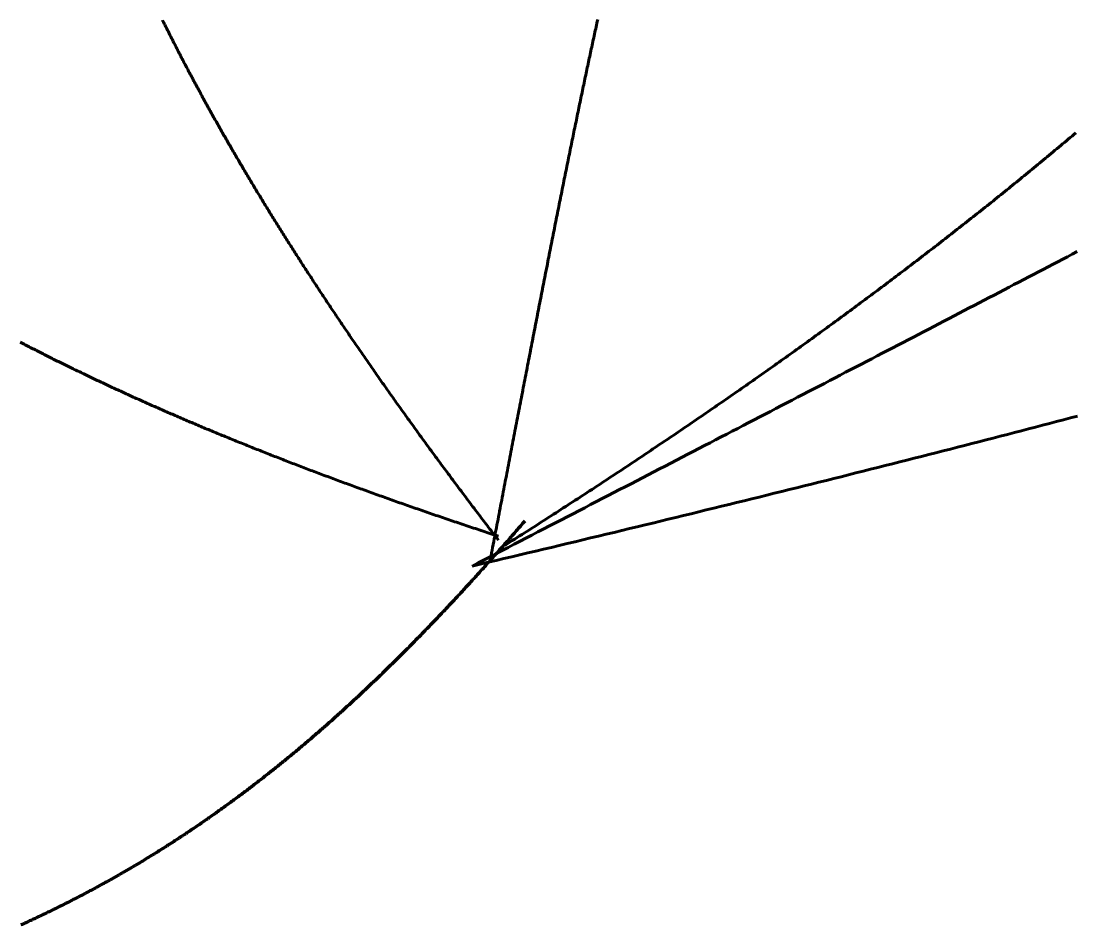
# Model space of a CAD drawing. Header units: millimetres. Extents: x 88 to 97873, y 32 to 55088.
# Drawn here: x 46900.2 to 47131.9, y 3870.2 to 4069.2 of the extents above; entities that cross this region are included whole.
import ezdxf

# ---------------------------------------------------------------- set-up
doc = ezdxf.new("R2010")
doc.units = ezdxf.units.MM
doc.header["$LTSCALE"] = 0.3

msp = doc.modelspace()

# ---------------------------------------------------------------- linework, layer by layer
at = {"lineweight": 60}
for points in [[(47005.29, 3954.91), (47005.01, 3955.27), (47004.74, 3955.62), (47004.47, 3955.98), (47004.2, 3956.33), (47003.92, 3956.68), (47003.65, 3957.04), (47003.38, 3957.39), (47003.11, 3957.74), (47002.84, 3958.1), (47002.57, 3958.45), (47002.31, 3958.8), (47002.04, 3959.15), (47001.77, 3959.51), (47001.5, 3959.86), (47001.24, 3960.21), (47000.97, 3960.56), (47000.71, 3960.91), (47000.44, 3961.26), (47000.18, 3961.61), (46999.91, 3961.96), (46999.65, 3962.31), (46999.38, 3962.66), (46999.12, 3963), (46998.86, 3963.35), (46998.6, 3963.7), (46998.34, 3964.05), (46998.07, 3964.39), (46997.81, 3964.74), (46997.55, 3965.09), (46997.29, 3965.43), (46997.04, 3965.78), (46996.78, 3966.12), (46996.52, 3966.47), (46996.26, 3966.81), (46996, 3967.16), (46995.75, 3967.5), (46995.49, 3967.84), (46995.23, 3968.19), (46994.98, 3968.53), (46994.72, 3968.87), (46994.47, 3969.22), (46994.22, 3969.56), (46993.96, 3969.9), (46993.71, 3970.24), (46993.46, 3970.58), (46993.2, 3970.92), (46992.95, 3971.26), (46992.7, 3971.6), (46992.45, 3971.94), (46992.2, 3972.28), (46991.95, 3972.62), (46991.7, 3972.96), (46991.45, 3973.3), (46991.2, 3973.64), (46990.95, 3973.98), (46990.71, 3974.31), (46990.46, 3974.65), (46990.21, 3974.99), (46989.97, 3975.32), (46989.72, 3975.66), (46989.48, 3976), (46989.23, 3976.33), (46988.99, 3976.67), (46988.74, 3977), (46988.5, 3977.34), (46988.26, 3977.67), (46988.01, 3978.01), (46987.77, 3978.34), (46987.53, 3978.67), (46987.29, 3979.01), (46987.05, 3979.34), (46986.81, 3979.67), (46986.57, 3980), (46986.33, 3980.34), (46986.09, 3980.67), (46985.85, 3981), (46985.61, 3981.33), (46985.37, 3981.66), (46985.14, 3981.99), (46984.9, 3982.32), (46984.66, 3982.65), (46984.43, 3982.98), (46984.19, 3983.31), (46983.96, 3983.64), (46983.72, 3983.97), (46983.49, 3984.29), (46983.25, 3984.62), (46983.02, 3984.95), (46982.79, 3985.28), (46982.55, 3985.6), (46982.32, 3985.93), (46982.09, 3986.26), (46981.86, 3986.58), (46981.63, 3986.91), (46981.4, 3987.23), (46981.17, 3987.56), (46980.94, 3987.88), (46980.71, 3988.21), (46980.48, 3988.53), (46980.25, 3988.85), (46980.03, 3989.18), (46979.8, 3989.5), (46979.57, 3989.82), (46979.34, 3990.15), (46979.12, 3990.47), (46978.89, 3990.79), (46978.67, 3991.11), (46978.44, 3991.43), (46978.22, 3991.76), (46978, 3992.08), (46977.77, 3992.4), (46977.55, 3992.72), (46977.33, 3993.04), (46977.1, 3993.36), (46976.88, 3993.68), (46976.66, 3993.99), (46976.44, 3994.31), (46976.22, 3994.63), (46976, 3994.95), (46975.78, 3995.27), (46975.56, 3995.58), (46975.34, 3995.9), (46975.12, 3996.22), (46974.91, 3996.53), (46974.69, 3996.85), (46974.47, 3997.17), (46974.26, 3997.48), (46974.04, 3997.8), (46973.82, 3998.11), (46973.61, 3998.43), (46973.39, 3998.74), (46973.18, 3999.06), (46972.97, 3999.37), (46972.75, 3999.68), (46972.54, 4000), (46972.33, 4000.31), (46972.11, 4000.62), (46971.9, 4000.93), (46971.69, 4001.25), (46971.48, 4001.56), (46971.27, 4001.87), (46971.06, 4002.18), (46970.85, 4002.49), (46970.64, 4002.8), (46970.43, 4003.11), (46970.22, 4003.42), (46970.01, 4003.73), (46969.8, 4004.04), (46969.6, 4004.35), (46969.39, 4004.66), (46969.18, 4004.97), (46968.98, 4005.28), (46968.77, 4005.58), (46968.57, 4005.89), (46968.36, 4006.2), (46968.16, 4006.51), (46967.95, 4006.81), (46967.75, 4007.12), (46967.55, 4007.43), (46967.34, 4007.73), (46967.14, 4008.04), (46966.94, 4008.34), (46966.74, 4008.65), (46966.54, 4008.95), (46966.33, 4009.26), (46966.13, 4009.56), (46965.93, 4009.86), (46965.73, 4010.17), (46965.54, 4010.47), (46965.34, 4010.77), (46965.14, 4011.08), (46964.94, 4011.38), (46964.74, 4011.68), (46964.54, 4011.98), (46964.35, 4012.29), (46964.15, 4012.59), (46963.96, 4012.89), (46963.76, 4013.19), (46963.56, 4013.49), (46963.37, 4013.79), (46963.18, 4014.09), (46962.98, 4014.39), (46962.79, 4014.69), (46962.59, 4014.99), (46962.4, 4015.28), (46962.21, 4015.58), (46962.02, 4015.88), (46961.83, 4016.18), (46961.63, 4016.48), (46961.44, 4016.77), (46961.25, 4017.07), (46961.06, 4017.37), (46960.87, 4017.66), (46960.68, 4017.96), (46960.5, 4018.26), (46960.31, 4018.55), (46960.12, 4018.85), (46959.93, 4019.14), (46959.74, 4019.44), (46959.56, 4019.73), (46959.37, 4020.03), (46959.18, 4020.32), (46959, 4020.61), (46958.81, 4020.91), (46958.63, 4021.2), (46958.44, 4021.49), (46958.26, 4021.79), (46958.08, 4022.08), (46957.89, 4022.37), (46957.71, 4022.66), (46957.53, 4022.95), (46957.34, 4023.24), (46957.16, 4023.53), (46956.98, 4023.83), (46956.8, 4024.12), (46956.62, 4024.41), (46956.44, 4024.7), (46956.26, 4024.98), (46956.08, 4025.27), (46955.9, 4025.56), (46955.72, 4025.85), (46955.54, 4026.14), (46955.36, 4026.43), (46955.19, 4026.72), (46955.01, 4027), (46954.83, 4027.29), (46954.66, 4027.58), (46954.48, 4027.87), (46954.3, 4028.15), (46954.13, 4028.44), (46953.95, 4028.72), (46953.78, 4029.01), (46953.6, 4029.29), (46953.43, 4029.58), (46953.26, 4029.86), (46953.08, 4030.15), (46952.91, 4030.43), (46952.74, 4030.72), (46952.57, 4031), (46952.4, 4031.29), (46952.22, 4031.57), (46952.05, 4031.85), (46951.88, 4032.13), (46951.71, 4032.42), (46951.54, 4032.7), (46951.37, 4032.98), (46951.2, 4033.26), (46951.04, 4033.54), (46950.87, 4033.83), (46950.7, 4034.11), (46950.53, 4034.39), (46950.36, 4034.67), (46950.2, 4034.95), (46950.03, 4035.23), (46949.86, 4035.51), (46949.7, 4035.79), (46949.53, 4036.06), (46949.37, 4036.34), (46949.2, 4036.62), (46949.04, 4036.9), (46948.88, 4037.18), (46948.71, 4037.46), (46948.55, 4037.73), (46948.39, 4038.01), (46948.22, 4038.29), (46948.06, 4038.56), (46947.9, 4038.84), (46947.74, 4039.12), (46947.58, 4039.39), (46947.42, 4039.67), (46947.26, 4039.94), (46947.1, 4040.22), (46946.94, 4040.49), (46946.78, 4040.77), (46946.62, 4041.04), (46946.46, 4041.32), (46946.3, 4041.59), (46946.14, 4041.86), (46945.99, 4042.14), (46945.83, 4042.41), (46945.67, 4042.68), (46945.52, 4042.96), (46945.36, 4043.23), (46945.21, 4043.5), (46945.05, 4043.77), (46944.89, 4044.04), (46944.74, 4044.31), (46944.59, 4044.58), (46944.43, 4044.86), (46944.28, 4045.13), (46944.13, 4045.4), (46943.97, 4045.67), (46943.82, 4045.94), (46943.67, 4046.21), (46943.52, 4046.47), (46943.36, 4046.74), (46943.21, 4047.01), (46943.06, 4047.28), (46942.91, 4047.55), (46942.76, 4047.82), (46942.61, 4048.08), (46942.46, 4048.35), (46942.31, 4048.62), (46942.17, 4048.89), (46942.02, 4049.15), (46941.87, 4049.42), (46941.72, 4049.69), (46941.57, 4049.95), (46941.43, 4050.22), (46941.28, 4050.48), (46941.13, 4050.75), (46940.99, 4051.01), (46940.84, 4051.28), (46940.7, 4051.54), (46940.55, 4051.81), (46940.41, 4052.07), (46940.26, 4052.33), (46940.12, 4052.6), (46939.98, 4052.86), (46939.83, 4053.12), (46939.69, 4053.39), (46939.55, 4053.65), (46939.41, 4053.91), (46939.26, 4054.17), (46939.12, 4054.43), (46938.98, 4054.7), (46938.84, 4054.96), (46938.7, 4055.22), (46938.56, 4055.48), (46938.42, 4055.74), (46938.28, 4056), (46938.14, 4056.26), (46938, 4056.52), (46937.86, 4056.78), (46937.73, 4057.04), (46937.59, 4057.3), (46937.45, 4057.56), (46937.31, 4057.82), (46937.18, 4058.07), (46937.04, 4058.33), (46936.9, 4058.59), (46936.77, 4058.85), (46936.63, 4059.1), (46936.5, 4059.36), (46936.36, 4059.62), (46936.23, 4059.88), (46936.09, 4060.13), (46935.96, 4060.39), (46935.83, 4060.64), (46935.69, 4060.9), (46935.56, 4061.15), (46935.43, 4061.41), (46935.29, 4061.67), (46935.16, 4061.92), (46935.03, 4062.17), (46934.9, 4062.43), (46934.77, 4062.68), (46934.64, 4062.94), (46934.51, 4063.19), (46934.38, 4063.44), (46934.25, 4063.7), (46934.12, 4063.95), (46933.99, 4064.2), (46933.86, 4064.45), (46933.73, 4064.71), (46933.6, 4064.96), (46933.48, 4065.21), (46933.35, 4065.46), (46933.22, 4065.71), (46933.09, 4065.96), (46932.97, 4066.21), (46932.84, 4066.47), (46932.72, 4066.72), (46932.59, 4066.97), (46932.47, 4067.22), (46932.34, 4067.47), (46932.22, 4067.71), (46932.09, 4067.96), (46931.97, 4068.21), (46931.84, 4068.46), (46931.72, 4068.71), (46931.6, 4068.96), (46931.47, 4069.21), (46931.35, 4069.45)], [(47005.29, 3955.79), (47004.86, 3955.93), (47004.44, 3956.07), (47004.01, 3956.21), (47003.59, 3956.35), (47003.16, 3956.49), (47002.74, 3956.63), (47002.32, 3956.77), (47001.9, 3956.91), (47001.47, 3957.05), (47001.05, 3957.19), (47000.63, 3957.33), (47000.21, 3957.47), (46999.79, 3957.61), (46999.38, 3957.75), (46998.96, 3957.89), (46998.54, 3958.03), (46998.12, 3958.17), (46997.71, 3958.31), (46997.29, 3958.45), (46996.88, 3958.59), (46996.46, 3958.73), (46996.05, 3958.87), (46995.63, 3959.01), (46995.22, 3959.15), (46994.81, 3959.29), (46994.4, 3959.43), (46993.99, 3959.57), (46993.58, 3959.71), (46993.17, 3959.85), (46992.76, 3959.98), (46992.35, 3960.12), (46991.94, 3960.26), (46991.53, 3960.4), (46991.12, 3960.54), (46990.72, 3960.68), (46990.31, 3960.82), (46989.91, 3960.96), (46989.5, 3961.1), (46989.1, 3961.24), (46988.69, 3961.38), (46988.29, 3961.52), (46987.89, 3961.66), (46987.49, 3961.8), (46987.08, 3961.94), (46986.68, 3962.08), (46986.28, 3962.22), (46985.88, 3962.36), (46985.48, 3962.5), (46985.08, 3962.64), (46984.69, 3962.78), (46984.29, 3962.92), (46983.89, 3963.06), (46983.5, 3963.19), (46983.1, 3963.33), (46982.7, 3963.47), (46982.31, 3963.61), (46981.92, 3963.75), (46981.52, 3963.89), (46981.13, 3964.03), (46980.74, 3964.17), (46980.34, 3964.31), (46979.95, 3964.45), (46979.56, 3964.59), (46979.17, 3964.73), (46978.78, 3964.87), (46978.39, 3965.01), (46978, 3965.15), (46977.61, 3965.29), (46977.23, 3965.43), (46976.84, 3965.57), (46976.45, 3965.71), (46976.07, 3965.85), (46975.68, 3965.99), (46975.3, 3966.13), (46974.91, 3966.26), (46974.53, 3966.4), (46974.14, 3966.54), (46973.76, 3966.68), (46973.38, 3966.82), (46973, 3966.96), (46972.62, 3967.1), (46972.24, 3967.24), (46971.86, 3967.38), (46971.48, 3967.52), (46971.1, 3967.66), (46970.72, 3967.8), (46970.34, 3967.94), (46969.96, 3968.08), (46969.59, 3968.22), (46969.21, 3968.36), (46968.83, 3968.5), (46968.46, 3968.64), (46968.08, 3968.78), (46967.71, 3968.92), (46967.34, 3969.06), (46966.96, 3969.2), (46966.59, 3969.34), (46966.22, 3969.48), (46965.85, 3969.62), (46965.48, 3969.75), (46965.1, 3969.89), (46964.73, 3970.03), (46964.37, 3970.17), (46964, 3970.31), (46963.63, 3970.45), (46963.26, 3970.59), (46962.89, 3970.73), (46962.53, 3970.87), (46962.16, 3971.01), (46961.79, 3971.15), (46961.43, 3971.29), (46961.06, 3971.43), (46960.7, 3971.57), (46960.34, 3971.71), (46959.97, 3971.85), (46959.61, 3971.99), (46959.25, 3972.13), (46958.89, 3972.27), (46958.53, 3972.41), (46958.16, 3972.55), (46957.8, 3972.69), (46957.45, 3972.83), (46957.09, 3972.97), (46956.73, 3973.11), (46956.37, 3973.25), (46956.01, 3973.39), (46955.66, 3973.53), (46955.3, 3973.67), (46954.94, 3973.81), (46954.59, 3973.95), (46954.23, 3974.09), (46953.88, 3974.23), (46953.52, 3974.37), (46953.17, 3974.51), (46952.82, 3974.65), (46952.47, 3974.79), (46952.11, 3974.93), (46951.76, 3975.07), (46951.41, 3975.21), (46951.06, 3975.35), (46950.71, 3975.49), (46950.36, 3975.63), (46950.01, 3975.77), (46949.66, 3975.91), (46949.32, 3976.05), (46948.97, 3976.19), (46948.62, 3976.33), (46948.28, 3976.47), (46947.93, 3976.61), (46947.59, 3976.75), (46947.24, 3976.89), (46946.9, 3977.03), (46946.55, 3977.17), (46946.21, 3977.31), (46945.87, 3977.45), (46945.52, 3977.59), (46945.18, 3977.73), (46944.84, 3977.87), (46944.5, 3978.01), (46944.16, 3978.15), (46943.82, 3978.29), (46943.48, 3978.43), (46943.14, 3978.57), (46942.8, 3978.71), (46942.47, 3978.85), (46942.13, 3978.99), (46941.79, 3979.13), (46941.46, 3979.27), (46941.12, 3979.41), (46940.78, 3979.55), (46940.45, 3979.69), (46940.12, 3979.83), (46939.78, 3979.97), (46939.45, 3980.11), (46939.12, 3980.25), (46938.78, 3980.39), (46938.45, 3980.53), (46938.12, 3980.67), (46937.79, 3980.81), (46937.46, 3980.95), (46937.13, 3981.09), (46936.8, 3981.23), (46936.47, 3981.37), (46936.14, 3981.52), (46935.81, 3981.66), (46935.49, 3981.8), (46935.16, 3981.94), (46934.83, 3982.08), (46934.51, 3982.22), (46934.18, 3982.36), (46933.86, 3982.5), (46933.53, 3982.64), (46933.21, 3982.78), (46932.88, 3982.92), (46932.56, 3983.06), (46932.24, 3983.2), (46931.91, 3983.34), (46931.59, 3983.48), (46931.27, 3983.62), (46930.95, 3983.77), (46930.63, 3983.91), (46930.31, 3984.05), (46929.99, 3984.19), (46929.67, 3984.33), (46929.35, 3984.47), (46929.04, 3984.61), (46928.72, 3984.75), (46928.4, 3984.89), (46928.08, 3985.03), (46927.77, 3985.17), (46927.45, 3985.32), (46927.14, 3985.46), (46926.82, 3985.6), (46926.51, 3985.74), (46926.19, 3985.88), (46925.88, 3986.02), (46925.57, 3986.16), (46925.26, 3986.3), (46924.94, 3986.44), (46924.63, 3986.58), (46924.32, 3986.73), (46924.01, 3986.87), (46923.7, 3987.01), (46923.39, 3987.15), (46923.08, 3987.29), (46922.77, 3987.43), (46922.47, 3987.57), (46922.16, 3987.71), (46921.85, 3987.86), (46921.54, 3988), (46921.24, 3988.14), (46920.93, 3988.28), (46920.63, 3988.42), (46920.32, 3988.56), (46920.02, 3988.7), (46919.71, 3988.85), (46919.41, 3988.99), (46919.1, 3989.13), (46918.8, 3989.27), (46918.5, 3989.41), (46918.2, 3989.55), (46917.9, 3989.7), (46917.6, 3989.84), (46917.3, 3989.98), (46917, 3990.12), (46916.7, 3990.26), (46916.4, 3990.4), (46916.1, 3990.55), (46915.8, 3990.69), (46915.5, 3990.83), (46915.2, 3990.97), (46914.91, 3991.11), (46914.61, 3991.25), (46914.32, 3991.4), (46914.02, 3991.54), (46913.72, 3991.68), (46913.43, 3991.82), (46913.14, 3991.96), (46912.84, 3992.11), (46912.55, 3992.25), (46912.26, 3992.39), (46911.96, 3992.53), (46911.67, 3992.67), (46911.38, 3992.82), (46911.09, 3992.96), (46910.8, 3993.1), (46910.51, 3993.24), (46910.22, 3993.39), (46909.93, 3993.53), (46909.64, 3993.67), (46909.35, 3993.81), (46909.06, 3993.96), (46908.78, 3994.1), (46908.49, 3994.24), (46908.2, 3994.38), (46907.92, 3994.52), (46907.63, 3994.67), (46907.34, 3994.81), (46907.06, 3994.95), (46906.77, 3995.09), (46906.49, 3995.24), (46906.21, 3995.38), (46905.92, 3995.52), (46905.64, 3995.67), (46905.36, 3995.81), (46905.08, 3995.95), (46904.79, 3996.09), (46904.51, 3996.24), (46904.23, 3996.38), (46903.95, 3996.52), (46903.67, 3996.67), (46903.39, 3996.81), (46903.11, 3996.95), (46902.84, 3997.09), (46902.56, 3997.24), (46902.28, 3997.38), (46902, 3997.52), (46901.73, 3997.67), (46901.45, 3997.81), (46901.17, 3997.95), (46900.9, 3998.1), (46900.62, 3998.24), (46900.35, 3998.38), (46900.07, 3998.53)]]:
    msp.add_lwpolyline(points, dxfattribs=at)
at = {"color": 1, "lineweight": 60}
msp.add_lwpolyline([(47027.11, 4069.53), (47027.02, 4069.13), (47026.93, 4068.73), (47026.85, 4068.34), (47026.76, 4067.94), (47026.67, 4067.54), (47026.58, 4067.14), (47026.5, 4066.74), (47026.41, 4066.33), (47026.32, 4065.93), (47026.24, 4065.53), (47026.15, 4065.12), (47026.06, 4064.72), (47025.97, 4064.31), (47025.89, 4063.91), (47025.8, 4063.5), (47025.71, 4063.09), (47025.62, 4062.68), (47025.54, 4062.28), (47025.45, 4061.87), (47025.36, 4061.45), (47025.27, 4061.04), (47025.18, 4060.63), (47025.1, 4060.22), (47025.01, 4059.81), (47024.92, 4059.39), (47024.83, 4058.98), (47024.74, 4058.56), (47024.66, 4058.14), (47024.57, 4057.73), (47024.48, 4057.31), (47024.39, 4056.89), (47024.3, 4056.47), (47024.21, 4056.05), (47024.12, 4055.63), (47024.04, 4055.21), (47023.95, 4054.78), (47023.86, 4054.36), (47023.77, 4053.94), (47023.68, 4053.51), (47023.59, 4053.09), (47023.5, 4052.66), (47023.41, 4052.23), (47023.32, 4051.8), (47023.23, 4051.37), (47023.14, 4050.94), (47023.06, 4050.51), (47022.97, 4050.08), (47022.88, 4049.65), (47022.79, 4049.22), (47022.7, 4048.78), (47022.61, 4048.35), (47022.52, 4047.91), (47022.43, 4047.48), (47022.34, 4047.04), (47022.25, 4046.6), (47022.16, 4046.17), (47022.06, 4045.73), (47021.97, 4045.29), (47021.88, 4044.84), (47021.79, 4044.4), (47021.7, 4043.96), (47021.61, 4043.52), (47021.52, 4043.07), (47021.43, 4042.63), (47021.34, 4042.18), (47021.25, 4041.73), (47021.16, 4041.29), (47021.06, 4040.84), (47020.97, 4040.39), (47020.88, 4039.94), (47020.79, 4039.49), (47020.7, 4039.03), (47020.6, 4038.58), (47020.51, 4038.13), (47020.42, 4037.67), (47020.33, 4037.22), (47020.24, 4036.76), (47020.14, 4036.3), (47020.05, 4035.85), (47019.96, 4035.39), (47019.87, 4034.93), (47019.77, 4034.47), (47019.68, 4034), (47019.59, 4033.54), (47019.49, 4033.08), (47019.4, 4032.61), (47019.31, 4032.15), (47019.21, 4031.68), (47019.12, 4031.21), (47019.02, 4030.75), (47018.93, 4030.28), (47018.84, 4029.81), (47018.74, 4029.34), (47018.65, 4028.87), (47018.55, 4028.39), (47018.46, 4027.92), (47018.36, 4027.45), (47018.27, 4026.97), (47018.17, 4026.49), (47018.08, 4026.02), (47017.98, 4025.54), (47017.89, 4025.06), (47017.79, 4024.58), (47017.7, 4024.1), (47017.6, 4023.62), (47017.51, 4023.14), (47017.41, 4022.65), (47017.32, 4022.17), (47017.22, 4021.68), (47017.12, 4021.2), (47017.03, 4020.71), (47016.93, 4020.22), (47016.83, 4019.73), (47016.74, 4019.24), (47016.64, 4018.75), (47016.54, 4018.26), (47016.44, 4017.76), (47016.35, 4017.27), (47016.25, 4016.77), (47016.15, 4016.28), (47016.05, 4015.78), (47015.96, 4015.28), (47015.86, 4014.78), (47015.76, 4014.28), (47015.66, 4013.78), (47015.56, 4013.28), (47015.46, 4012.78), (47015.37, 4012.27), (47015.27, 4011.77), (47015.17, 4011.26), (47015.07, 4010.76), (47014.97, 4010.25), (47014.87, 4009.74), (47014.77, 4009.23), (47014.67, 4008.72), (47014.57, 4008.21), (47014.47, 4007.69), (47014.37, 4007.18), (47014.27, 4006.66), (47014.17, 4006.15), (47014.07, 4005.63), (47013.97, 4005.11), (47013.86, 4004.59), (47013.76, 4004.07), (47013.66, 4003.55), (47013.56, 4003.03), (47013.46, 4002.51), (47013.36, 4001.98), (47013.25, 4001.46), (47013.15, 4000.93), (47013.05, 4000.4), (47012.95, 3999.88), (47012.84, 3999.35), (47012.74, 3998.81), (47012.64, 3998.28), (47012.53, 3997.75), (47012.43, 3997.22), (47012.33, 3996.68), (47012.22, 3996.15), (47012.12, 3995.61), (47012.01, 3995.07), (47011.91, 3994.53), (47011.81, 3993.99), (47011.7, 3993.45), (47011.6, 3992.91), (47011.49, 3992.36), (47011.39, 3991.82), (47011.28, 3991.27), (47011.17, 3990.73), (47011.07, 3990.18), (47010.96, 3989.63), (47010.86, 3989.08), (47010.75, 3988.53), (47010.64, 3987.98), (47010.54, 3987.42), (47010.43, 3986.87), (47010.32, 3986.31), (47010.22, 3985.76), (47010.11, 3985.2), (47010, 3984.64), (47009.89, 3984.08), (47009.78, 3983.52), (47009.68, 3982.96), (47009.57, 3982.4), (47009.46, 3981.83), (47009.35, 3981.27), (47009.24, 3980.7), (47009.13, 3980.13), (47009.02, 3979.56), (47008.91, 3978.99), (47008.8, 3978.42), (47008.69, 3977.85), (47008.58, 3977.27), (47008.47, 3976.7), (47008.36, 3976.12), (47008.25, 3975.55), (47008.14, 3974.97), (47008.03, 3974.39), (47007.92, 3973.81), (47007.81, 3973.23), (47007.69, 3972.64), (47007.58, 3972.06), (47007.47, 3971.48), (47007.36, 3970.89), (47007.24, 3970.3), (47007.13, 3969.71), (47007.02, 3969.12), (47006.9, 3968.53), (47006.79, 3967.94), (47006.68, 3967.35), (47006.56, 3966.75), (47006.45, 3966.16), (47006.33, 3965.56), (47006.22, 3964.96), (47006.1, 3964.36), (47005.99, 3963.76), (47005.87, 3963.16), (47005.76, 3962.56), (47005.64, 3961.95), (47005.53, 3961.35), (47005.41, 3960.74), (47005.29, 3960.13), (47005.18, 3959.52), (47005.06, 3958.91), (47004.94, 3958.3), (47004.83, 3957.69), (47004.71, 3957.07), (47004.59, 3956.46), (47004.47, 3955.84), (47004.35, 3955.22), (47004.23, 3954.61), (47004.12, 3953.99), (47004, 3953.36), (47003.88, 3952.74), (47003.76, 3952.12), (47003.64, 3951.49)], dxfattribs=at)
at = {"color": 30, "lineweight": 60}
msp.add_lwpolyline([(47132.3, 4044.61), (47131.89, 4044.26), (47131.47, 4043.91), (47131.06, 4043.56), (47130.64, 4043.21), (47130.23, 4042.86), (47129.81, 4042.51), (47129.39, 4042.16), (47128.98, 4041.81), (47128.56, 4041.46), (47128.14, 4041.11), (47127.72, 4040.76), (47127.3, 4040.41), (47126.88, 4040.06), (47126.46, 4039.71), (47126.04, 4039.36), (47125.62, 4039.01), (47125.2, 4038.66), (47124.78, 4038.31), (47124.35, 4037.96), (47123.93, 4037.61), (47123.51, 4037.26), (47123.08, 4036.91), (47122.66, 4036.56), (47122.24, 4036.22), (47121.81, 4035.87), (47121.39, 4035.52), (47120.96, 4035.17), (47120.53, 4034.82), (47120.11, 4034.47), (47119.68, 4034.12), (47119.25, 4033.78), (47118.82, 4033.43), (47118.4, 4033.08), (47117.97, 4032.73), (47117.54, 4032.38), (47117.11, 4032.04), (47116.68, 4031.69), (47116.25, 4031.34), (47115.82, 4030.99), (47115.38, 4030.65), (47114.95, 4030.3), (47114.52, 4029.95), (47114.09, 4029.6), (47113.65, 4029.26), (47113.22, 4028.91), (47112.79, 4028.56), (47112.35, 4028.22), (47111.92, 4027.87), (47111.48, 4027.52), (47111.04, 4027.18), (47110.61, 4026.83), (47110.17, 4026.48), (47109.73, 4026.14), (47109.3, 4025.79), (47108.86, 4025.44), (47108.42, 4025.1), (47107.98, 4024.75), (47107.54, 4024.4), (47107.1, 4024.06), (47106.66, 4023.71), (47106.22, 4023.37), (47105.78, 4023.02), (47105.34, 4022.67), (47104.89, 4022.33), (47104.45, 4021.98), (47104.01, 4021.64), (47103.56, 4021.29), (47103.12, 4020.95), (47102.67, 4020.6), (47102.23, 4020.26), (47101.78, 4019.91), (47101.34, 4019.57), (47100.89, 4019.22), (47100.44, 4018.88), (47100, 4018.53), (47099.55, 4018.18), (47099.1, 4017.84), (47098.65, 4017.5), (47098.2, 4017.15), (47097.75, 4016.81), (47097.3, 4016.46), (47096.85, 4016.12), (47096.4, 4015.77), (47095.95, 4015.43), (47095.5, 4015.08), (47095.04, 4014.74), (47094.59, 4014.39), (47094.14, 4014.05), (47093.68, 4013.7), (47093.23, 4013.36), (47092.77, 4013.02), (47092.32, 4012.67), (47091.86, 4012.33), (47091.41, 4011.98), (47090.95, 4011.64), (47090.49, 4011.3), (47090.04, 4010.95), (47089.58, 4010.61), (47089.12, 4010.26), (47088.66, 4009.92), (47088.2, 4009.58), (47087.74, 4009.23), (47087.28, 4008.89), (47086.82, 4008.55), (47086.36, 4008.2), (47085.9, 4007.86), (47085.43, 4007.52), (47084.97, 4007.17), (47084.51, 4006.83), (47084.04, 4006.49), (47083.58, 4006.14), (47083.11, 4005.8), (47082.65, 4005.46), (47082.18, 4005.11), (47081.72, 4004.77), (47081.25, 4004.43), (47080.78, 4004.08), (47080.32, 4003.74), (47079.85, 4003.4), (47079.38, 4003.05), (47078.91, 4002.71), (47078.44, 4002.37), (47077.97, 4002.03), (47077.5, 4001.68), (47077.03, 4001.34), (47076.56, 4001), (47076.08, 4000.65), (47075.61, 4000.31), (47075.14, 3999.97), (47074.67, 3999.63), (47074.19, 3999.28), (47073.72, 3998.94), (47073.24, 3998.6), (47072.77, 3998.26), (47072.29, 3997.91), (47071.82, 3997.57), (47071.34, 3997.23), (47070.86, 3996.89), (47070.38, 3996.54), (47069.91, 3996.2), (47069.43, 3995.86), (47068.95, 3995.52), (47068.47, 3995.18), (47067.99, 3994.83), (47067.51, 3994.49), (47067.03, 3994.15), (47066.54, 3993.81), (47066.06, 3993.47), (47065.58, 3993.12), (47065.1, 3992.78), (47064.61, 3992.44), (47064.13, 3992.1), (47063.64, 3991.75), (47063.16, 3991.41), (47062.67, 3991.07), (47062.19, 3990.73), (47061.7, 3990.39), (47061.21, 3990.05), (47060.73, 3989.7), (47060.24, 3989.36), (47059.75, 3989.02), (47059.26, 3988.68), (47058.77, 3988.34), (47058.28, 3987.99), (47057.79, 3987.65), (47057.3, 3987.31), (47056.81, 3986.97), (47056.31, 3986.63), (47055.82, 3986.29), (47055.33, 3985.94), (47054.83, 3985.6), (47054.34, 3985.26), (47053.85, 3984.92), (47053.35, 3984.58), (47052.86, 3984.23), (47052.36, 3983.89), (47051.86, 3983.55), (47051.37, 3983.21), (47050.87, 3982.87), (47050.37, 3982.53), (47049.87, 3982.18), (47049.37, 3981.84), (47048.87, 3981.5), (47048.37, 3981.16), (47047.87, 3980.82), (47047.37, 3980.48), (47046.87, 3980.13), (47046.37, 3979.79), (47045.86, 3979.45), (47045.36, 3979.11), (47044.86, 3978.77), (47044.35, 3978.43), (47043.85, 3978.09), (47043.34, 3977.74), (47042.84, 3977.4), (47042.33, 3977.06), (47041.82, 3976.72), (47041.32, 3976.38), (47040.81, 3976.04), (47040.3, 3975.69), (47039.79, 3975.35), (47039.28, 3975.01), (47038.77, 3974.67), (47038.26, 3974.33), (47037.75, 3973.99), (47037.24, 3973.64), (47036.73, 3973.3), (47036.22, 3972.96), (47035.7, 3972.62), (47035.19, 3972.28), (47034.68, 3971.94), (47034.16, 3971.59), (47033.65, 3971.25), (47033.13, 3970.91), (47032.61, 3970.57), (47032.1, 3970.23), (47031.58, 3969.89), (47031.06, 3969.54), (47030.55, 3969.2), (47030.03, 3968.86), (47029.51, 3968.52), (47028.99, 3968.18), (47028.47, 3967.83), (47027.95, 3967.49), (47027.43, 3967.15), (47026.9, 3966.81), (47026.38, 3966.47), (47025.86, 3966.12), (47025.34, 3965.78), (47024.81, 3965.44), (47024.29, 3965.1), (47023.76, 3964.76), (47023.24, 3964.41), (47022.71, 3964.07), (47022.18, 3963.73), (47021.66, 3963.39), (47021.13, 3963.05), (47020.6, 3962.7), (47020.07, 3962.36), (47019.54, 3962.02), (47019.01, 3961.68), (47018.48, 3961.34), (47017.95, 3960.99), (47017.42, 3960.65), (47016.89, 3960.31), (47016.36, 3959.97), (47015.82, 3959.62), (47015.29, 3959.28), (47014.76, 3958.94), (47014.22, 3958.6), (47013.69, 3958.25), (47013.15, 3957.91), (47012.62, 3957.57), (47012.08, 3957.23), (47011.54, 3956.88), (47011.01, 3956.54), (47010.47, 3956.2), (47009.93, 3955.86), (47009.39, 3955.51), (47008.85, 3955.17), (47008.31, 3954.83), (47007.77, 3954.49), (47007.23, 3954.14), (47006.68, 3953.8)], dxfattribs=at)
at = {"color": 116, "lineweight": 60, "true_color": 0x136734}
msp.add_lwpolyline([(46999.46, 3949.23), (47000.79, 3949.92), (47002.12, 3950.61), (47003.44, 3951.29), (47004.76, 3951.98), (47006.08, 3952.66), (47007.4, 3953.35), (47008.71, 3954.03), (47010.02, 3954.71), (47011.33, 3955.39), (47012.64, 3956.06), (47013.94, 3956.74), (47015.24, 3957.41), (47016.54, 3958.09), (47017.84, 3958.76), (47019.13, 3959.43), (47020.42, 3960.1), (47021.71, 3960.76), (47022.99, 3961.43), (47024.27, 3962.09), (47025.55, 3962.76), (47026.83, 3963.42), (47028.1, 3964.08), (47029.38, 3964.74), (47030.64, 3965.4), (47031.91, 3966.06), (47033.17, 3966.71), (47034.44, 3967.37), (47035.7, 3968.02), (47036.95, 3968.67), (47038.21, 3969.32), (47039.46, 3969.97), (47040.71, 3970.62), (47041.95, 3971.26), (47043.19, 3971.91), (47044.44, 3972.55), (47045.67, 3973.2), (47046.91, 3973.84), (47048.14, 3974.48), (47049.37, 3975.12), (47050.6, 3975.75), (47051.83, 3976.39), (47053.05, 3977.03), (47054.27, 3977.66), (47055.49, 3978.29), (47056.71, 3978.92), (47057.92, 3979.55), (47059.13, 3980.18), (47060.34, 3980.81), (47061.54, 3981.43), (47062.75, 3982.06), (47063.95, 3982.68), (47065.15, 3983.3), (47066.34, 3983.93), (47067.53, 3984.55), (47068.72, 3985.16), (47069.91, 3985.78), (47071.1, 3986.4), (47072.28, 3987.01), (47073.46, 3987.63), (47074.64, 3988.24), (47075.82, 3988.85), (47076.99, 3989.46), (47078.16, 3990.07), (47079.33, 3990.68), (47080.49, 3991.28), (47081.66, 3991.89), (47082.82, 3992.49), (47083.98, 3993.09), (47085.13, 3993.69), (47086.29, 3994.29), (47087.44, 3994.89), (47088.59, 3995.49), (47089.73, 3996.09), (47090.88, 3996.68), (47092.02, 3997.28), (47093.16, 3997.87), (47094.3, 3998.46), (47095.43, 3999.05), (47096.56, 3999.64), (47097.69, 4000.23), (47098.82, 4000.82), (47099.94, 4001.4), (47101.07, 4001.99), (47102.19, 4002.57), (47103.3, 4003.15), (47104.42, 4003.74), (47105.53, 4004.32), (47106.64, 4004.89), (47107.75, 4005.47), (47108.86, 4006.05), (47109.96, 4006.62), (47111.06, 4007.2), (47112.16, 4007.77), (47113.26, 4008.34), (47114.35, 4008.91), (47115.44, 4009.48), (47116.53, 4010.05), (47117.62, 4010.62), (47118.7, 4011.19), (47119.78, 4011.75), (47120.86, 4012.31), (47121.94, 4012.88), (47123.02, 4013.44), (47124.09, 4014), (47125.16, 4014.56), (47126.23, 4015.12), (47127.29, 4015.68), (47128.36, 4016.23), (47129.42, 4016.79), (47130.48, 4017.34), (47131.53, 4017.89), (47132.59, 4018.45)], dxfattribs=at)
at = {"color": 5, "lineweight": 60}
msp.add_lwpolyline([(47132.69, 3982.25), (47131.16, 3981.84), (47129.62, 3981.44), (47128.09, 3981.04), (47126.55, 3980.64), (47125, 3980.24), (47123.46, 3979.83), (47121.91, 3979.43), (47120.36, 3979.03), (47118.81, 3978.62), (47117.25, 3978.22), (47115.69, 3977.82), (47114.13, 3977.41), (47112.56, 3977.01), (47110.99, 3976.61), (47109.42, 3976.2), (47107.85, 3975.8), (47106.28, 3975.4), (47104.7, 3974.99), (47103.11, 3974.59), (47101.53, 3974.18), (47099.94, 3973.78), (47098.35, 3973.37), (47096.76, 3972.97), (47095.16, 3972.57), (47093.57, 3972.16), (47091.96, 3971.75), (47090.36, 3971.35), (47088.75, 3970.94), (47087.14, 3970.54), (47085.53, 3970.13), (47083.91, 3969.73), (47082.3, 3969.32), (47080.68, 3968.91), (47079.05, 3968.51), (47077.42, 3968.1), (47075.79, 3967.69), (47074.16, 3967.29), (47072.53, 3966.88), (47070.89, 3966.47), (47069.25, 3966.07), (47067.6, 3965.66), (47065.96, 3965.25), (47064.31, 3964.84), (47062.65, 3964.44), (47061, 3964.03), (47059.34, 3963.62), (47057.68, 3963.21), (47056.01, 3962.8), (47054.35, 3962.39), (47052.68, 3961.99), (47051.01, 3961.58), (47049.33, 3961.17), (47047.65, 3960.76), (47045.97, 3960.35), (47044.29, 3959.94), (47042.6, 3959.53), (47040.91, 3959.12), (47039.21, 3958.71), (47037.52, 3958.3), (47035.82, 3957.89), (47034.12, 3957.48), (47032.41, 3957.07), (47030.71, 3956.66), (47028.99, 3956.25), (47027.28, 3955.83), (47025.56, 3955.42), (47023.85, 3955.01), (47022.12, 3954.6), (47020.4, 3954.19), (47018.67, 3953.78), (47016.94, 3953.36), (47015.2, 3952.95), (47013.47, 3952.54), (47011.73, 3952.12), (47009.98, 3951.71), (47008.24, 3951.3), (47006.49, 3950.89), (47004.74, 3950.47), (47002.98, 3950.06), (47001.22, 3949.64), (46999.46, 3949.23)], dxfattribs=at)
at = {"color": 7, "lineweight": 211}
msp.add_lwpolyline([(47011.05, 3959.13), (47010.82, 3958.85), (47010.58, 3958.58), (47010.35, 3958.31), (47010.11, 3958.04), (47009.88, 3957.77), (47009.65, 3957.5), (47009.41, 3957.23), (47009.18, 3956.96), (47008.94, 3956.69), (47008.71, 3956.42), (47008.48, 3956.16), (47008.24, 3955.89), (47008.01, 3955.62), (47007.78, 3955.35), (47007.54, 3955.09), (47007.31, 3954.82), (47007.08, 3954.56), (47006.85, 3954.29), (47006.61, 3954.03), (47006.38, 3953.76), (47006.15, 3953.5), (47005.92, 3953.23), (47005.68, 3952.97), (47005.45, 3952.71), (47005.22, 3952.44), (47004.99, 3952.18), (47004.75, 3951.92), (47004.52, 3951.66), (47004.29, 3951.4), (47004.06, 3951.14), (47003.83, 3950.88), (47003.59, 3950.62), (47003.36, 3950.36), (47003.13, 3950.1), (47002.9, 3949.84), (47002.67, 3949.58), (47002.44, 3949.32), (47002.21, 3949.07), (47001.97, 3948.81), (47001.74, 3948.55), (47001.51, 3948.3), (47001.28, 3948.04), (47001.05, 3947.78), (47000.82, 3947.53), (47000.59, 3947.27), (47000.36, 3947.02), (47000.13, 3946.76), (46999.9, 3946.51), (46999.67, 3946.26), (46999.43, 3946), (46999.2, 3945.75), (46998.97, 3945.5), (46998.74, 3945.25), (46998.51, 3945), (46998.28, 3944.74), (46998.05, 3944.49), (46997.82, 3944.24), (46997.59, 3943.99), (46997.36, 3943.74), (46997.13, 3943.49), (46996.9, 3943.25), (46996.67, 3943), (46996.44, 3942.75), (46996.21, 3942.5), (46995.98, 3942.25), (46995.75, 3942.01), (46995.52, 3941.76), (46995.29, 3941.51), (46995.06, 3941.27), (46994.83, 3941.02), (46994.6, 3940.78), (46994.37, 3940.53), (46994.15, 3940.29), (46993.92, 3940.04), (46993.69, 3939.8), (46993.46, 3939.56), (46993.23, 3939.31), (46993, 3939.07), (46992.77, 3938.83), (46992.54, 3938.59), (46992.31, 3938.35), (46992.08, 3938.11), (46991.85, 3937.86), (46991.62, 3937.62), (46991.39, 3937.38), (46991.17, 3937.15), (46990.94, 3936.91), (46990.71, 3936.67), (46990.48, 3936.43), (46990.25, 3936.19), (46990.02, 3935.95), (46989.79, 3935.72), (46989.56, 3935.48), (46989.33, 3935.24), (46989.11, 3935.01), (46988.88, 3934.77), (46988.65, 3934.53), (46988.42, 3934.3), (46988.19, 3934.06), (46987.96, 3933.83), (46987.73, 3933.59), (46987.5, 3933.36), (46987.28, 3933.13), (46987.05, 3932.89), (46986.82, 3932.66), (46986.59, 3932.43), (46986.36, 3932.2), (46986.13, 3931.97), (46985.9, 3931.73), (46985.68, 3931.5), (46985.45, 3931.27), (46985.22, 3931.04), (46984.99, 3930.81), (46984.76, 3930.58), (46984.53, 3930.35), (46984.3, 3930.13), (46984.08, 3929.9), (46983.85, 3929.67), (46983.62, 3929.44), (46983.39, 3929.21), (46983.16, 3928.99), (46982.93, 3928.76), (46982.7, 3928.54), (46982.48, 3928.31), (46982.25, 3928.08), (46982.02, 3927.86), (46981.79, 3927.63), (46981.56, 3927.41), (46981.33, 3927.19), (46981.11, 3926.96), (46980.88, 3926.74), (46980.65, 3926.51), (46980.42, 3926.29), (46980.19, 3926.07), (46979.96, 3925.85), (46979.73, 3925.63), (46979.51, 3925.4), (46979.28, 3925.18), (46979.05, 3924.96), (46978.82, 3924.74), (46978.59, 3924.52), (46978.36, 3924.3), (46978.13, 3924.08), (46977.91, 3923.87), (46977.68, 3923.65), (46977.45, 3923.43), (46977.22, 3923.21), (46976.99, 3922.99), (46976.76, 3922.78), (46976.53, 3922.56), (46976.3, 3922.34), (46976.08, 3922.13), (46975.85, 3921.91), (46975.62, 3921.7), (46975.39, 3921.48), (46975.16, 3921.27), (46974.93, 3921.05), (46974.7, 3920.84), (46974.47, 3920.62), (46974.24, 3920.41), (46974.02, 3920.2), (46973.79, 3919.99), (46973.56, 3919.77), (46973.33, 3919.56), (46973.1, 3919.35), (46972.87, 3919.14), (46972.64, 3918.93), (46972.41, 3918.72), (46972.18, 3918.51), (46971.95, 3918.3), (46971.72, 3918.09), (46971.49, 3917.88), (46971.26, 3917.67), (46971.04, 3917.46), (46970.81, 3917.25), (46970.58, 3917.04), (46970.35, 3916.84), (46970.12, 3916.63), (46969.89, 3916.42), (46969.66, 3916.22), (46969.43, 3916.01), (46969.2, 3915.8), (46968.97, 3915.6), (46968.74, 3915.39), (46968.51, 3915.19), (46968.28, 3914.98), (46968.05, 3914.78), (46967.82, 3914.58), (46967.59, 3914.37), (46967.36, 3914.17), (46967.13, 3913.97), (46966.9, 3913.76), (46966.67, 3913.56), (46966.44, 3913.36), (46966.21, 3913.16), (46965.98, 3912.96), (46965.74, 3912.76), (46965.51, 3912.56), (46965.28, 3912.36), (46965.05, 3912.16), (46964.82, 3911.96), (46964.59, 3911.76), (46964.36, 3911.56), (46964.13, 3911.36), (46963.9, 3911.16), (46963.67, 3910.96), (46963.44, 3910.77), (46963.2, 3910.57), (46962.97, 3910.37), (46962.74, 3910.18), (46962.51, 3909.98), (46962.28, 3909.78), (46962.05, 3909.59), (46961.82, 3909.39), (46961.58, 3909.2), (46961.35, 3909), (46961.12, 3908.81), (46960.89, 3908.62), (46960.66, 3908.42), (46960.42, 3908.23), (46960.19, 3908.04), (46959.96, 3907.84), (46959.73, 3907.65), (46959.5, 3907.46), (46959.26, 3907.27), (46959.03, 3907.08), (46958.8, 3906.89), (46958.57, 3906.69), (46958.33, 3906.5), (46958.1, 3906.31), (46957.87, 3906.12), (46957.63, 3905.93), (46957.4, 3905.75), (46957.17, 3905.56), (46956.93, 3905.37), (46956.7, 3905.18), (46956.47, 3904.99), (46956.23, 3904.8), (46956, 3904.62), (46955.77, 3904.43), (46955.53, 3904.24), (46955.3, 3904.06), (46955.06, 3903.87), (46954.83, 3903.69), (46954.6, 3903.5), (46954.36, 3903.32), (46954.13, 3903.13), (46953.89, 3902.95), (46953.66, 3902.76), (46953.42, 3902.58), (46953.19, 3902.4), (46952.95, 3902.21), (46952.72, 3902.03), (46952.48, 3901.85), (46952.25, 3901.67), (46952.01, 3901.48), (46951.78, 3901.3), (46951.54, 3901.12), (46951.31, 3900.94), (46951.07, 3900.76), (46950.84, 3900.58), (46950.6, 3900.4), (46950.36, 3900.22), (46950.13, 3900.04), (46949.89, 3899.86), (46949.66, 3899.68), (46949.42, 3899.5), (46949.18, 3899.33), (46948.95, 3899.15), (46948.71, 3898.97), (46948.47, 3898.79), (46948.23, 3898.62), (46948, 3898.44), (46947.76, 3898.26), (46947.52, 3898.09), (46947.29, 3897.91), (46947.05, 3897.74), (46946.81, 3897.56), (46946.57, 3897.39), (46946.33, 3897.21), (46946.1, 3897.04), (46945.86, 3896.87), (46945.62, 3896.69), (46945.38, 3896.52), (46945.14, 3896.35), (46944.9, 3896.17), (46944.67, 3896), (46944.43, 3895.83), (46944.19, 3895.66), (46943.95, 3895.49), (46943.71, 3895.32), (46943.47, 3895.14), (46943.23, 3894.97), (46942.99, 3894.8), (46942.75, 3894.63), (46942.51, 3894.46), (46942.27, 3894.3), (46942.03, 3894.13), (46941.79, 3893.96), (46941.55, 3893.79), (46941.31, 3893.62), (46941.07, 3893.45), (46940.83, 3893.29), (46940.58, 3893.12), (46940.34, 3892.95), (46940.1, 3892.79), (46939.86, 3892.62), (46939.62, 3892.45), (46939.38, 3892.29), (46939.14, 3892.12), (46938.89, 3891.96), (46938.65, 3891.79), (46938.41, 3891.63), (46938.17, 3891.46), (46937.92, 3891.3), (46937.68, 3891.14), (46937.44, 3890.97), (46937.19, 3890.81), (46936.95, 3890.65), (46936.71, 3890.48), (46936.46, 3890.32), (46936.22, 3890.16), (46935.98, 3890), (46935.73, 3889.84), (46935.49, 3889.68), (46935.24, 3889.52), (46935, 3889.36), (46934.75, 3889.19), (46934.51, 3889.04), (46934.26, 3888.88), (46934.02, 3888.72), (46933.77, 3888.56), (46933.53, 3888.4), (46933.28, 3888.24), (46933.04, 3888.08), (46932.79, 3887.92), (46932.55, 3887.77), (46932.3, 3887.61), (46932.05, 3887.45), (46931.81, 3887.3), (46931.56, 3887.14), (46931.31, 3886.98), (46931.06, 3886.83), (46930.82, 3886.67), (46930.57, 3886.52), (46930.32, 3886.36), (46930.07, 3886.21), (46929.83, 3886.05), (46929.58, 3885.9), (46929.33, 3885.74), (46929.08, 3885.59), (46928.83, 3885.44), (46928.58, 3885.29), (46928.33, 3885.13), (46928.09, 3884.98), (46927.84, 3884.83), (46927.59, 3884.68), (46927.34, 3884.52), (46927.09, 3884.37), (46926.84, 3884.22), (46926.59, 3884.07), (46926.34, 3883.92), (46926.08, 3883.77), (46925.83, 3883.62), (46925.58, 3883.47), (46925.33, 3883.32), (46925.08, 3883.17), (46924.83, 3883.02), (46924.58, 3882.88), (46924.32, 3882.73), (46924.07, 3882.58), (46923.82, 3882.43), (46923.57, 3882.28), (46923.31, 3882.14), (46923.06, 3881.99), (46922.81, 3881.84), (46922.55, 3881.7), (46922.3, 3881.55), (46922.05, 3881.41), (46921.79, 3881.26), (46921.54, 3881.11), (46921.29, 3880.97), (46921.03, 3880.83), (46920.78, 3880.68), (46920.52, 3880.54), (46920.27, 3880.39), (46920.01, 3880.25), (46919.75, 3880.11), (46919.5, 3879.96), (46919.24, 3879.82), (46918.99, 3879.68), (46918.73, 3879.54), (46918.47, 3879.39), (46918.22, 3879.25), (46917.96, 3879.11), (46917.7, 3878.97), (46917.44, 3878.83), (46917.19, 3878.69), (46916.93, 3878.55), (46916.67, 3878.41), (46916.41, 3878.27), (46916.15, 3878.13), (46915.9, 3877.99), (46915.64, 3877.85), (46915.38, 3877.71), (46915.12, 3877.57), (46914.86, 3877.43), (46914.6, 3877.3), (46914.34, 3877.16), (46914.08, 3877.02), (46913.82, 3876.88), (46913.56, 3876.75), (46913.3, 3876.61), (46913.03, 3876.47), (46912.77, 3876.34), (46912.51, 3876.2), (46912.25, 3876.07), (46911.99, 3875.93), (46911.73, 3875.8), (46911.46, 3875.66), (46911.2, 3875.53), (46910.94, 3875.39), (46910.67, 3875.26), (46910.41, 3875.12), (46910.15, 3874.99), (46909.88, 3874.86), (46909.62, 3874.72), (46909.35, 3874.59), (46909.09, 3874.46), (46908.82, 3874.33), (46908.56, 3874.19), (46908.29, 3874.06), (46908.03, 3873.93), (46907.76, 3873.8), (46907.5, 3873.67), (46907.23, 3873.54), (46906.96, 3873.41), (46906.7, 3873.28), (46906.43, 3873.15), (46906.16, 3873.02), (46905.89, 3872.89), (46905.63, 3872.76), (46905.36, 3872.63), (46905.09, 3872.5), (46904.82, 3872.37), (46904.55, 3872.25), (46904.28, 3872.12), (46904.01, 3871.99), (46903.74, 3871.86), (46903.47, 3871.74), (46903.2, 3871.61), (46902.93, 3871.48), (46902.66, 3871.36), (46902.39, 3871.23), (46902.12, 3871.1), (46901.85, 3870.98), (46901.58, 3870.85), (46901.31, 3870.73), (46901.04, 3870.6), (46900.76, 3870.48), (46900.49, 3870.35), (46900.22, 3870.23)], dxfattribs=at)

doc.saveas('drawing.dxf')
